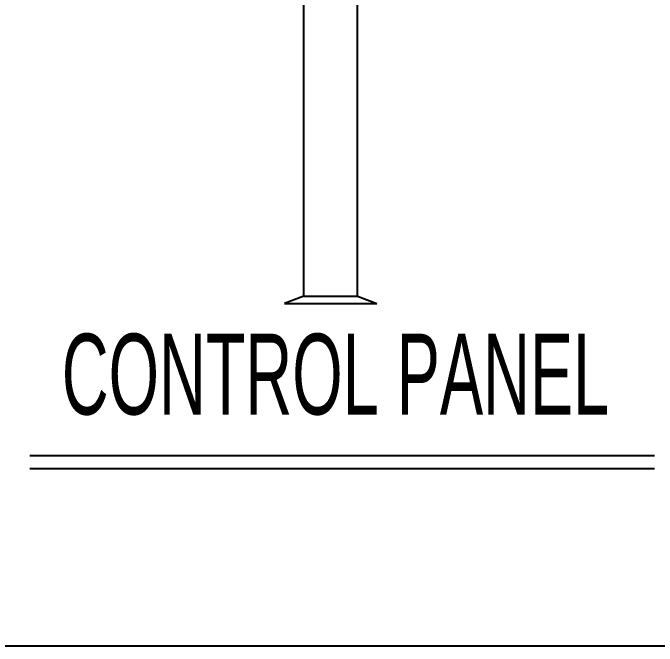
# Model space of a CAD drawing. Header units: millimetres. Extents: x 98929 to 11941380, y 952 to 54154.
# Drawn here: x 307026 to 308628, y 7420 to 8995 of the extents above; entities that cross this region are included whole.
import ezdxf

# ---------------------------------------------------------------- set-up
doc = ezdxf.new("R2010")
doc.units = ezdxf.units.MM
for name, color, linetype in [('2', 2, 'Continuous'), ('Default', 7, 'Continuous'), ('도면층0', 7, 'Continuous')]:
    doc.layers.add(name, color=color, linetype=linetype)
doc.styles.add('style2', font='', dxfattribs={"width": 0.6})
doc.styles.get('style2').set_extended_font_data('Expo M')

msp = doc.modelspace()

# ---------------------------------------------------------------- linework, layer by layer
at = {"layer": '2', "color": 3}
msp.add_lwpolyline([(300051.4, 12894.6), (310771, 12894.6), (310771, 7419.9), (300051.4, 7419.9)], close=True, dxfattribs=at)
at = {"layer": 'Default', "color": 7}
for p, q in [((307750, 8290.3), (307750, 9369.1)), ((307883.2, 8290.3), (307883.2, 9369.1)), ((307750, 8290.3), (307701.6, 8272.3)), ((307750, 8290.3), (307883.2, 8290.3)), ((307883.2, 8290.3), (307931.6, 8272.3)), ((307701.6, 8272.3), (307931.6, 8272.3))]:
    msp.add_line(p, q, dxfattribs=at)
at = {"layer": '도면층0', "ltscale": 100}
for p, q in [((307068.7, 7894), (308622.1, 7894)), ((307068.7, 7861.8), (308622.1, 7861.8))]:
    msp.add_line(p, q, dxfattribs=at)

# ---------------------------------------------------------------- texts
at = {"layer": '도면층0', "color": 2, "ltscale": 100, "insert": (307828.6, 8095.1), "char_height": 200.893, "width": 3031.066, "attachment_point": 5, "style": 'style2'}
msp.add_mtext('\\A1;CONTROL PANEL', dxfattribs=at)

doc.saveas('drawing.dxf')
